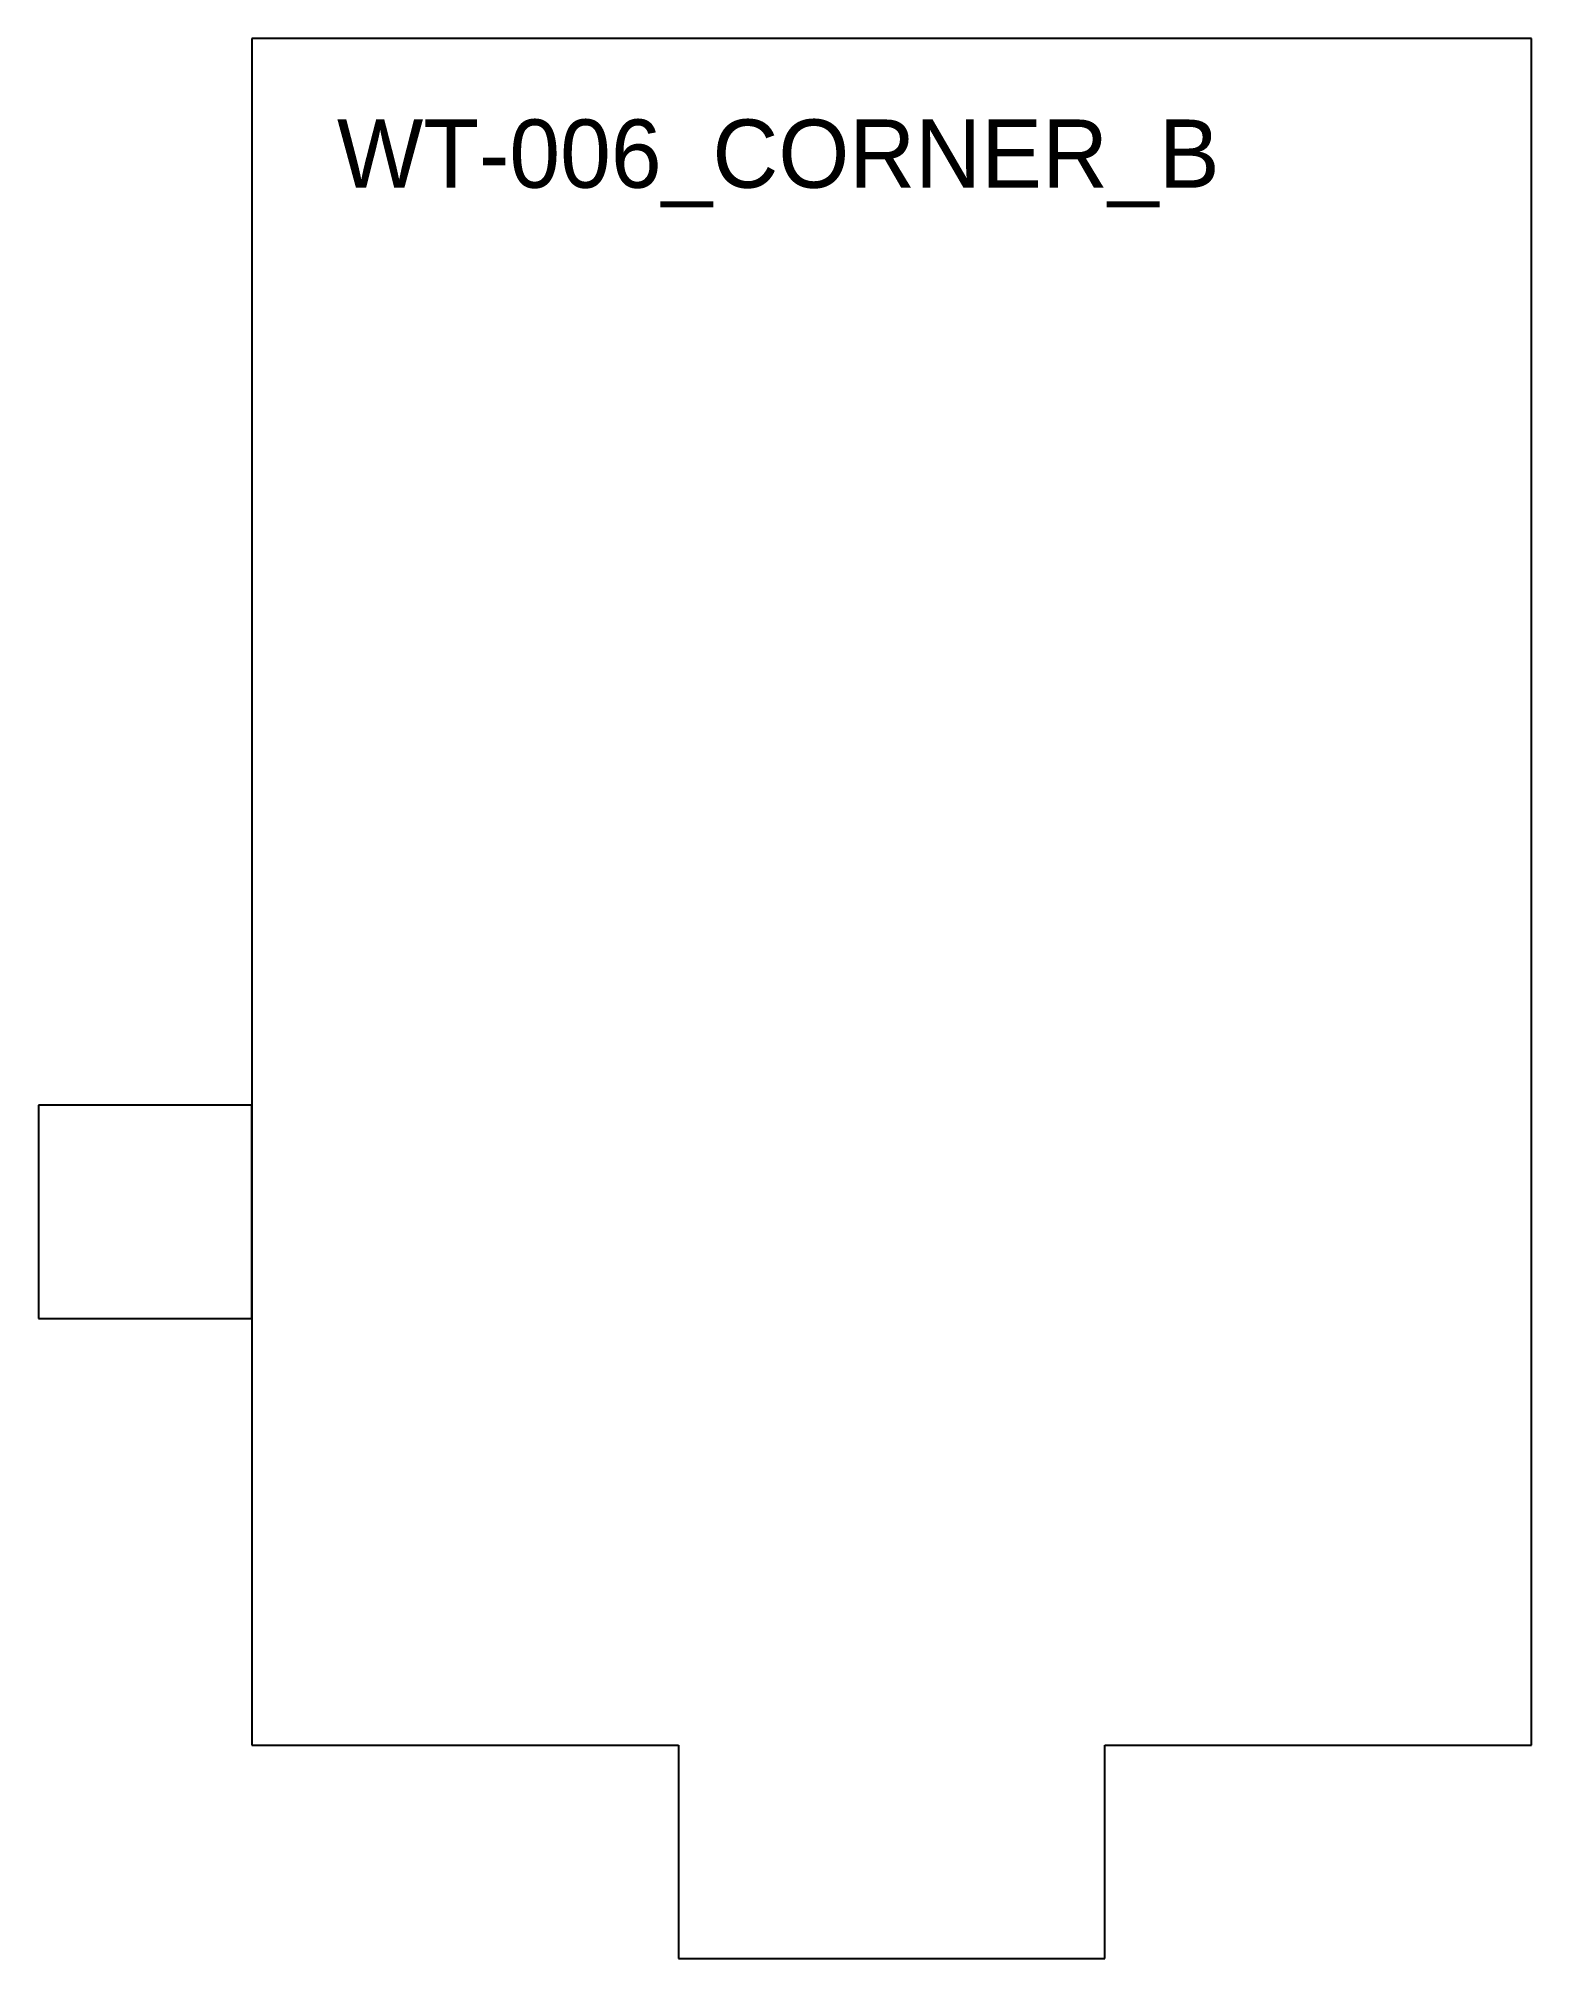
# Model space of a CAD drawing. Extents: x -0.5 to 3, y -0.5 to 4.
import ezdxf

# ---------------------------------------------------------------- set-up
doc = ezdxf.new("R2010")
doc.units = 0

msp = doc.modelspace()

# ---------------------------------------------------------------- linework, layer by layer
at = {"layer": 'CUT'}
for p, q in [((3, 4), (0, 4)), ((0, 4), (0, 0)), ((3, 0), (3, 4)), ((0, 1.5), (-0.5, 1.5)), ((-0.5, 1.5), (-0.5, 1)), ((0, 1.5), (-0.5, 1.5)), ((-0.5, 1.5), (-0.5, 1)), ((0, 1), (0, 1.5)), ((0, 1), (0, 1.5)), ((-0.5, 1), (0, 1)), ((-0.5, 1), (0, 1)), ((0, 0), (1, 0)), ((1, 0), (1, -0.5)), ((2, -0.5), (2, 0)), ((2, 0), (3, 0)), ((1, -0.5), (2, -0.5))]:
    msp.add_line(p, q, dxfattribs=at)

# ---------------------------------------------------------------- texts
at = {"layer": 'ETCH'}
msp.add_text('WT-006_CORNER_B', height=0.16, dxfattribs=at).set_placement((0.2, 3.65))

doc.saveas('drawing.dxf')
